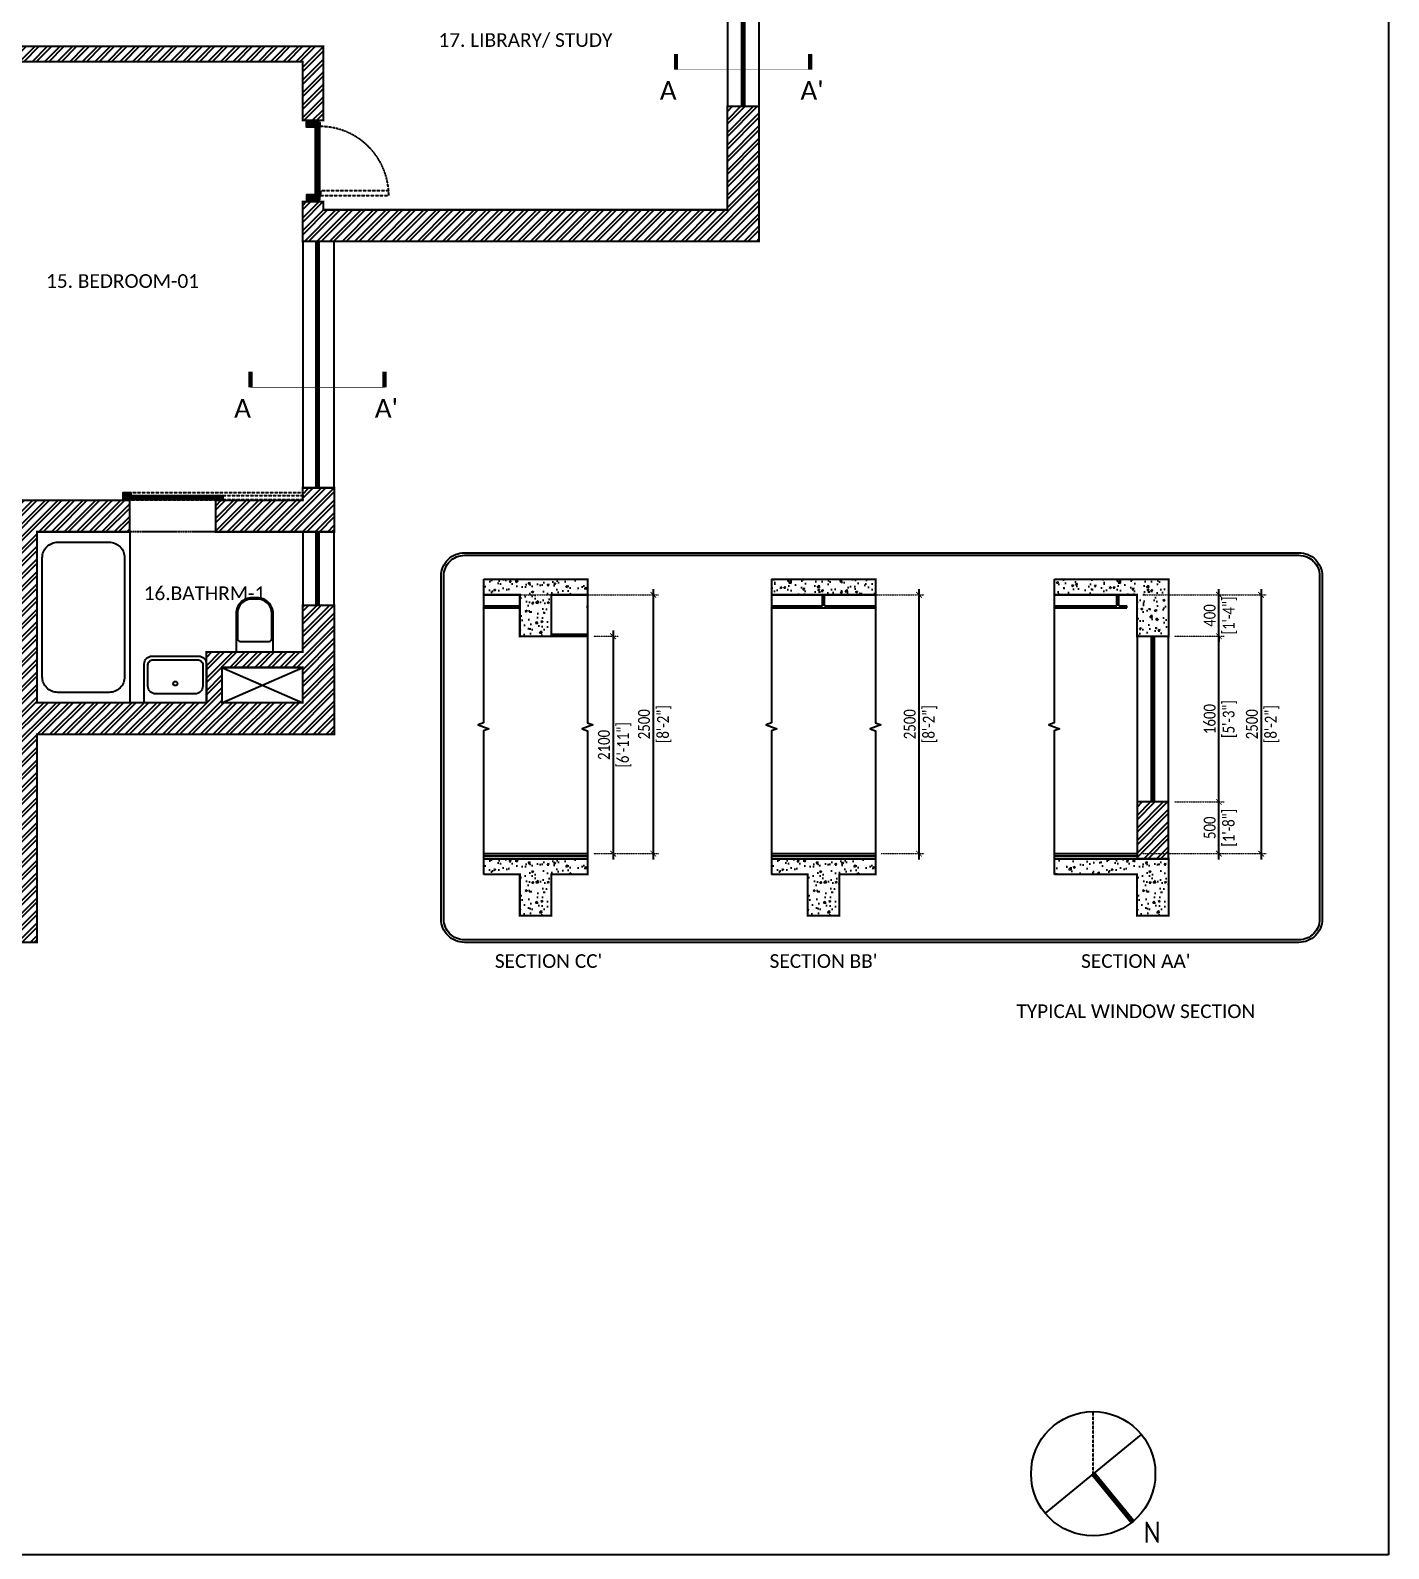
# Model space of a CAD drawing. Header units: millimetres. Extents: x -178592 to 87348, y -1412 to 59448.
# Drawn here: x 16000 to 29116, y 29783 to 44446 of the extents above; entities that cross this region are included whole.
import ezdxf
from ezdxf.enums import TextEntityAlignment as Align

# ---------------------------------------------------------------- set-up
doc = ezdxf.new("R2010")
doc.units = ezdxf.units.MM
for name, pattern in [('CENTER2', [28.575, 19.05, -3.175, 3.175, -3.175]), ('DASHED2', [0.375, 0.25, -0.125]), ('DASHEDX2', [1.5, 1, -0.5])]:
    doc.linetypes.add(name, pattern=pattern)
doc.layers.get('Defpoints').update_dxf_attribs({"color": 211})
doc.layers.add('A- PLUMB FIXTURES', color=7, linetype='Continuous', true_color=0x789ea5)
for name, color, linetype in [('A- SLAB CUTOUT', 251, 'Continuous'), ('A-GLASS', 160, 'Continuous'), ('A-SECT-OTLN', 6, 'Continuous'), ('A-WALL', 7, 'Continuous'), ('A_SECTION WALLS', 7, 'Continuous'), ('A_TEXT', 1, 'Continuous'), ('A_WINDOWS+DOORS', 46, 'Continuous'), ('SECTION_4', 9, 'Continuous'), ('SR- DIME', 7, 'Continuous')]:
    doc.layers.add(name, color=color, linetype=linetype)
doc.layers.add('A_HATCH TEXTURES', color=251, linetype='Continuous', transparency=0.5)
doc.styles.add('starc 50', font='calibri.ttf', dxfattribs={"width": 0.8, "height": 2.3})
doc.dimstyles.new('starc 50', dxfattribs={"dimtxt": 2.3, "dimasz": 1.1, "dimexe": 1, "dimexo": 1.1, "dimgap": 0.6, "dimtad": 1, "dimdec": 0, "dimdsep": 46, "dimtxsty": 'starc 50', "dimblk": 'ARCHTICK', "dimcen": 2.5, "dimdle": 1.1, "dimclrd": 252, "dimclre": 252, "dimclrt": 3, "dimadec": 0, "dimazin": 2, "dimtfac": 1, "dimtdec": 0, "dimtix": 1, "dimtmove": 1, "dimatfit": 3, "dimlwd": -1, "dimlwe": 13, "dimarcsym": 0})
pattern_1 = [(50, (1463.57, -4241.1), (182.18467, -15.9391), [19.05, -209.55]), (355, (1463.57, -4241.1), (-35.2434, 191.05685), [15.24, -167.6406]), (100.45144, (1478.75, -4242.43), (146.94125, 175.11775), [16.19, -178.09024]), (46.1842, (1463.57, -4190.3), (271.079, -42.0423), [28.575, -314.325]), (96.63556, (1486.16, -4193.8), (237.4041, 247.4261), [24.285, -267.1356]), (351.18415, (1463.57, -4190.3), (237.4041, 247.4261), [22.86, -251.4597]), (21, (1488.97, -4203), (151.6144, -102.2652), [19.05, -209.55]), (326, (1488.97, -4203), (61.802, 184.188), [15.24, -167.64]), (71.45144, (1501.6, -4211.53), (213.4164, 81.92277), [16.19, -178.08994]), (37.5, (1463.566, -4241.104), (3.0886, 84.55504), [0, -165.608, 0, -170.18, 0, -168.275]), (7.5, (1463.57, -4241.1), (66.81966, 100.18057), [0, -97.028, 0, -161.798, 0, -64.135]), (327.5, (1406.924, -4241.104), (135.590595, -5.72874), [0, -63.5, 0, -198.12, 0, -262.89]), (317.5, (1381.52, -4241.1), (148.12918, 25.4265), [0, -82.55, 0, -131.572, 0, -186.69])]
pattern_2 = [(50, (-1716.41, -4241.1), (182.18467, -15.9391), [19.05, -209.55]), (355, (-1716.41, -4241.1), (-35.2434, 191.05685), [15.24, -167.6406]), (100.45144, (-1701.23, -4242.43), (146.94125, 175.11775), [16.19, -178.09024]), (46.1842, (-1716.41, -4190.3), (271.079, -42.0423), [28.575, -314.325]), (96.63556, (-1693.82, -4193.8), (237.4041, 247.4261), [24.285, -267.1356]), (351.18415, (-1716.4, -4190.3), (237.4041, 247.4261), [22.86, -251.4597]), (21, (-1691.01, -4203), (151.6144, -102.2652), [19.05, -209.55]), (326, (-1691.01, -4203), (61.802, 184.188), [15.24, -167.64]), (71.45144, (-1678.38, -4211.53), (213.4164, 81.92277), [16.19, -178.08994]), (37.5, (-1716.414, -4241.104), (3.0886, 84.55504), [0, -165.608, 0, -170.18, 0, -168.275]), (7.5, (-1716.41, -4241.1), (66.81966, 100.18057), [0, -97.028, 0, -161.798, 0, -64.135]), (327.5, (-1773.056, -4241.104), (135.590595, -5.72874), [0, -63.5, 0, -198.12, 0, -262.89]), (317.5, (-1798.46, -4241.1), (148.12918, 25.4265), [0, -82.55, 0, -131.572, 0, -186.69])]

# ---------------------------------------------------------------- blocks, each defined once
blk = doc.blocks.new('A$C1A8F0556')
at = {"ltscale": 150}
for points in [[(-525, 450), (-75, 450, -0.414214), (0, 375), (0, 0), (-600, 0), (-600, 375, -0.414214)], [(-515, 415), (-85, 415, -0.414214), (-35, 365), (-35, 160, -0.414214), (-110, 85), (-490, 85, -0.414214), (-565, 160), (-565, 365, -0.414214)]]:
    blk.add_lwpolyline(points, format="xyb", close=True, dxfattribs=at)
blk.add_circle((-300, 185), 20, dxfattribs=at)
blk = doc.blocks.new('A$Cf3db685d')
at = {"layer": 'A_WINDOWS+DOORS', "true_color": 0x636466, "transparency": 33554559}
h = blk.add_hatch(dxfattribs=at)
h.set_pattern_fill('ANSI31', color=251, scale=4)
h.set_pattern_definition([(45, (-15859.446, -15874.418), (-8.980256, 8.980256), [])])
h.paths.add_polyline_path([(0, -50), (0, 50), (-20, 50), (-20, 65), (-55, 65), (-55, 15), (-65, 15), (-65, -65), (-15, -65), (-15, -50)])
blk.add_lwpolyline([(0, -50), (0, 50), (-20, 50), (-20, 65), (-55, 65), (-55, 15), (-65, 15), (-65, -65), (-15, -65), (-15, -50)], close=True)
blk = doc.blocks.new('A$C3015301B')
blk.add_lwpolyline([(-7, 0), (-7, 14.5, -0.414214), (-1, 20.5), (1, 20.5, -0.414214), (7, 14.5), (7, 0)], format="xyb")
blk.add_lwpolyline([(-1, 20), (1, 20, -0.414214), (6.5, 14.5), (6.5, 5, -0.414214), (5.5, 4), (-5.5, 4, -0.414214), (-6.5, 5), (-6.5, 14.5, -0.414214)], format="xyb", close=True)
blk.add_lwpolyline([(7, 0), (-7, 0)])
blk = doc.blocks.new('_ArchTick')
at = {"color": 0, "linetype": 'ByBlock', "const_width": 0.15}
blk.add_lwpolyline([(-0.5, -0.5), (0.5, 0.5)], dxfattribs=at)
blk = doc.blocks.new('*D2689')
at = {"layer": 'Defpoints', "color": 0, "ltscale": 4, "transparency": 16777216}
for p in [(26687, 38995), (26687, 36495), (27884, 36495)]:
    blk.add_point(p, dxfattribs=at)
at = {"layer": 'SR- DIME', "color": 252, "ltscale": 4, "transparency": 16777216}
blk.add_line((27884, 39050), (27884, 36440), dxfattribs=at)
at = {"layer": 'SR- DIME', "color": 252, "linetype": 'DASHED2', "lineweight": 13, "ltscale": 4, "transparency": 16777216}
for p, q in [((26742, 38995), (27934, 38995)), ((26742, 36495), (27934, 36495))]:
    blk.add_line(p, q, dxfattribs=at)
at = {"layer": 'SR- DIME', "color": 252, "ltscale": 4, "transparency": 16777216, "xscale": 55.00000000000001, "yscale": 55.00000000000001, "zscale": 55.00000000000001}
for p, rotation in [((27884, 38995), 90), ((27884, 36495), 270)]:
    blk.add_blockref('_ArchTick', p, dxfattribs=dict(at, rotation=rotation))
at = {"layer": 'SR- DIME', "color": 3, "ltscale": 4, "transparency": 16777216, "char_height": 115, "attachment_point": 5, "rotation": 90, "style": 'starc 50'}
for s, insert in [('2500', (27796, 37745)), ('[8\'-2"]', (27990, 37745))]:
    blk.add_mtext(s, dxfattribs=dict(at, insert=insert))
blk = doc.blocks.new('*D2690')
at = {"layer": 'Defpoints', "color": 0, "ltscale": 4, "transparency": 16777216}
for p in [(26992, 36995), (27477, 36995), (27477, 36495)]:
    blk.add_point(p, dxfattribs=at)
at = {"layer": 'SR- DIME', "color": 252, "linetype": 'DASHED2', "lineweight": 13, "ltscale": 4, "transparency": 16777216}
for p, q in [((27047, 36995), (27527, 36995)), ((27532, 36495), (27527, 36495))]:
    blk.add_line(p, q, dxfattribs=at)
at = {"layer": 'SR- DIME', "color": 252, "ltscale": 4, "transparency": 16777216}
blk.add_line((27477, 36440), (27477, 37050), dxfattribs=at)
at = {"layer": 'SR- DIME', "color": 252, "ltscale": 4, "transparency": 16777216, "xscale": 55.00000000000001, "yscale": 55.00000000000001, "zscale": 55.00000000000001}
for p, rotation in [((27477, 36995), 90), ((27477, 36495), 270)]:
    blk.add_blockref('_ArchTick', p, dxfattribs=dict(at, rotation=rotation))
at = {"layer": 'SR- DIME', "color": 3, "ltscale": 4, "transparency": 16777216, "char_height": 115, "attachment_point": 5, "rotation": 90, "style": 'starc 50'}
for s, insert in [('500', (27388, 36745)), ('[1\'-8"]', (27583, 36745))]:
    blk.add_mtext(s, dxfattribs=dict(at, insert=insert))
blk = doc.blocks.new('*D2691')
at = {"layer": 'Defpoints', "color": 0, "ltscale": 4, "transparency": 16777216}
for p in [(26992, 38595), (27477, 38595), (26992, 36995)]:
    blk.add_point(p, dxfattribs=at)
at = {"layer": 'SR- DIME', "color": 252, "linetype": 'DASHED2', "lineweight": 13, "ltscale": 4, "transparency": 16777216}
for p, q in [((27047, 38595), (27527, 38595)), ((27047, 36995), (27527, 36995))]:
    blk.add_line(p, q, dxfattribs=at)
at = {"layer": 'SR- DIME', "color": 252, "ltscale": 4, "transparency": 16777216}
blk.add_line((27477, 36940), (27477, 38650), dxfattribs=at)
at = {"layer": 'SR- DIME', "color": 252, "ltscale": 4, "transparency": 16777216, "xscale": 55.00000000000001, "yscale": 55.00000000000001, "zscale": 55.00000000000001}
for p, rotation in [((27477, 38595), 90), ((27477, 36995), 270)]:
    blk.add_blockref('_ArchTick', p, dxfattribs=dict(at, rotation=rotation))
at = {"layer": 'SR- DIME', "color": 3, "ltscale": 4, "transparency": 16777216, "char_height": 115, "attachment_point": 5, "rotation": 90, "style": 'starc 50'}
for s, insert in [('1600', (27388, 37795)), ('[5\'-3"]', (27583, 37795))]:
    blk.add_mtext(s, dxfattribs=dict(at, insert=insert))
blk = doc.blocks.new('*D2692')
at = {"layer": 'Defpoints', "color": 0, "ltscale": 4, "transparency": 16777216}
for p in [(27477, 38995), (27477, 38995), (26992, 38595)]:
    blk.add_point(p, dxfattribs=at)
at = {"layer": 'SR- DIME', "color": 252, "ltscale": 4, "transparency": 16777216}
for p, q in [((27477, 38995), (27477, 39050)), ((27477, 38595), (27477, 38995)), ((27477, 38595), (27477, 38540))]:
    blk.add_line(p, q, dxfattribs=at)
at = {"layer": 'SR- DIME', "color": 252, "linetype": 'DASHED2', "lineweight": 13, "ltscale": 4, "transparency": 16777216}
for p, q in [((27532, 38995), (27527, 38995)), ((27047, 38595), (27527, 38595))]:
    blk.add_line(p, q, dxfattribs=at)
at = {"layer": 'SR- DIME', "color": 252, "ltscale": 4, "transparency": 16777216, "xscale": 55.00000000000001, "yscale": 55.00000000000001, "zscale": 55.00000000000001}
for p, rotation in [((27477, 38995), 270), ((27477, 38595), 90)]:
    blk.add_blockref('_ArchTick', p, dxfattribs=dict(at, rotation=rotation))
at = {"layer": 'SR- DIME', "color": 3, "ltscale": 4, "transparency": 16777216, "char_height": 115, "attachment_point": 5, "rotation": 90, "style": 'starc 50'}
for s, insert in [('400', (27388, 38795)), ('[1\'-4"]', (27583, 38795))]:
    blk.add_mtext(s, dxfattribs=dict(at, insert=insert))
blk = doc.blocks.new('*D2694')
at = {"layer": 'Defpoints', "color": 0, "ltscale": 4, "transparency": 16777216}
for p in [(23157, 38995), (24162, 36495), (24581, 36495)]:
    blk.add_point(p, dxfattribs=at)
at = {"layer": 'SR- DIME', "color": 252, "ltscale": 4, "transparency": 16777216}
blk.add_line((24581, 39050), (24581, 36440), dxfattribs=at)
at = {"layer": 'SR- DIME', "color": 252, "linetype": 'DASHED2', "lineweight": 13, "ltscale": 4, "transparency": 16777216}
for p, q in [((23212, 38995), (24631, 38995)), ((24217, 36495), (24631, 36495))]:
    blk.add_line(p, q, dxfattribs=at)
at = {"layer": 'SR- DIME', "color": 252, "ltscale": 4, "transparency": 16777216, "xscale": 55.00000000000001, "yscale": 55.00000000000001, "zscale": 55.00000000000001}
for p, rotation in [((24581, 38995), 90), ((24581, 36495), 270)]:
    blk.add_blockref('_ArchTick', p, dxfattribs=dict(at, rotation=rotation))
at = {"layer": 'SR- DIME', "color": 3, "ltscale": 4, "transparency": 16777216, "char_height": 115, "attachment_point": 5, "rotation": 90, "style": 'starc 50'}
for s, insert in [('2500', (24492, 37745)), ('[8\'-2"]', (24687, 37745))]:
    blk.add_mtext(s, dxfattribs=dict(at, insert=insert))
blk = doc.blocks.new('*D3358')
at = {"layer": 'Defpoints', "color": 0, "ltscale": 4, "transparency": 16777216}
for p in [(20377, 38995), (21382, 36495), (22015, 36495)]:
    blk.add_point(p, dxfattribs=at)
at = {"layer": 'SR- DIME', "color": 252, "ltscale": 4, "transparency": 16777216}
blk.add_line((22015, 39050), (22015, 36440), dxfattribs=at)
at = {"layer": 'SR- DIME', "color": 252, "linetype": 'DASHED2', "lineweight": 13, "ltscale": 4, "transparency": 16777216}
for p, q in [((20432, 38995), (22065, 38995)), ((21437, 36495), (22065, 36495))]:
    blk.add_line(p, q, dxfattribs=at)
at = {"layer": 'SR- DIME', "color": 252, "ltscale": 4, "transparency": 16777216, "xscale": 55.00000000000001, "yscale": 55.00000000000001, "zscale": 55.00000000000001}
for p, rotation in [((22015, 38995), 90), ((22015, 36495), 270)]:
    blk.add_blockref('_ArchTick', p, dxfattribs=dict(at, rotation=rotation))
at = {"layer": 'SR- DIME', "color": 3, "ltscale": 4, "transparency": 16777216, "char_height": 115, "attachment_point": 5, "rotation": 90, "style": 'starc 50'}
for s, insert in [('2500', (21926, 37745)), ('[8\'-2"]', (22121, 37745))]:
    blk.add_mtext(s, dxfattribs=dict(at, insert=insert))
blk = doc.blocks.new('*D3359')
at = {"layer": 'Defpoints', "color": 0, "ltscale": 4, "transparency": 16777216}
for p in [(21382, 38595), (21382, 36495), (21627, 36495)]:
    blk.add_point(p, dxfattribs=at)
at = {"layer": 'SR- DIME', "color": 252, "linetype": 'DASHED2', "lineweight": 13, "ltscale": 4, "transparency": 16777216}
for p, q in [((21437, 38595), (21677, 38595)), ((21437, 36495), (21677, 36495))]:
    blk.add_line(p, q, dxfattribs=at)
at = {"layer": 'SR- DIME', "color": 252, "ltscale": 4, "transparency": 16777216}
blk.add_line((21627, 38650), (21627, 36440), dxfattribs=at)
at = {"layer": 'SR- DIME', "color": 252, "ltscale": 4, "transparency": 16777216, "xscale": 55.00000000000001, "yscale": 55.00000000000001, "zscale": 55.00000000000001}
for p, rotation in [((21627, 38595), 90), ((21627, 36495), 270)]:
    blk.add_blockref('_ArchTick', p, dxfattribs=dict(at, rotation=rotation))
at = {"layer": 'SR- DIME', "color": 3, "ltscale": 4, "transparency": 16777216, "char_height": 115, "attachment_point": 5, "rotation": 90, "style": 'starc 50'}
for s, insert in [('2100', (21539, 37545)), ('[6\'-11"]', (21734, 37545))]:
    blk.add_mtext(s, dxfattribs=dict(at, insert=insert))
blk = doc.blocks.new('A$C47aa68f5')
at = {"layer": 'A-WALL', "color": 217, "ltscale": 4, "true_color": 0x93278f, "const_width": 40}
for points in [[(15438, 1670), (15288, 1670)], [(20170, 742), (20020, 742)], [(24855, 742), (24705, 742)], [(2732, 512), (2582, 512)], [(8607, 512), (8457, 512)], [(15438, 375), (15288, 375)], [(16188, -553), (16038, -553)], [(2732, -782), (2582, -782)], [(8607, -782), (8457, -782)], [(20170, -865), (20020, -865)], [(24855, -865), (24705, -865)], [(16188, -1847), (16038, -1847)], [(-495, -3204), (-495, -3054)], [(800, -3204), (800, -3054)], [(26620, -3253), (26620, -3103)], [(27915, -3253), (27915, -3103)], [(8952, -5610), (8952, -5460)], [(10059, -5610), (10059, -5460)], [(17402, -5684), (17402, -5534)], [(18509, -5684), (18509, -5534)], [(21440, -7025), (21440, -6875)], [(22735, -7025), (22735, -6875)], [(3315, -8022), (3315, -7872)], [(4610, -8022), (4610, -7872)], [(17330, -10094), (17330, -9944)], [(18625, -10094), (18625, -9944)]]:
    blk.add_lwpolyline(points, dxfattribs=at)
at = {"layer": 'A-WALL', "color": 217, "linetype": 'CENTER2', "ltscale": 0.1, "true_color": 0x93278f, "const_width": 5}
for points in [[(15438, 1670), (15438, 375)], [(20170, 742), (20170, -865)], [(24855, 742), (24855, -865)], [(2732, 512), (2732, -782)], [(8607, 512), (8607, -782)], [(16188, -553), (16188, -1847)], [(800, -3204), (-495, -3204)], [(27915, -3253), (26620, -3253)], [(10059, -5610), (8952, -5610)], [(18509, -5684), (17402, -5684)], [(22735, -7025), (21440, -7025)], [(4610, -8022), (3315, -8022)], [(18625, -10094), (17330, -10094)]]:
    blk.add_lwpolyline(points, dxfattribs=at)
at = {"layer": 'A_TEXT', "style": 'starc 50'}
for s, p in [("A'", (15640, 1688)), ("A'", (20372, 760)), ("A'", (25057, 760)), ("A'", (2934, 531)), ("A'", (8809, 531)), ('A', (15640, 299)), ("C'", (16390, -534)), ('A', (2934, -858)), ('A', (8809, -858)), ('A', (20372, -941)), ('A', (25057, -941)), ('C', (16390, -1923))]:
    blk.add_text(s, height=180, dxfattribs=at).set_placement(p, align=Align.MIDDLE_CENTER)
for s, p in [('A', (-571, -3406)), ("A'", (818, -3406)), ('A', (26544, -3455)), ("A'", (27933, -3455)), ('B', (8876, -5777)), ("B'", (10077, -5777)), ('B', (17326, -5851)), ("B'", (18527, -5851)), ('A', (21364, -7227)), ("A'", (22753, -7227)), ('A', (3239, -8224)), ("A'", (4628, -8224)), ('A', (17254, -10296)), ("A'", (18643, -10296))]:
    blk.add_text(s, height=180, rotation=360, dxfattribs=at).set_placement(p, align=Align.MIDDLE_CENTER)

msp = doc.modelspace()

# ---------------------------------------------------------------- hatches: boundary and pattern name
at = {"layer": 'A-WALL', "ltscale": 4, "true_color": 0x939598}
h = msp.add_hatch(dxfattribs=at)
h.set_pattern_fill('AR-CONC', color=252)
h.set_pattern_definition([(50, (-4496.4, -1541.1), (182.18467, -15.9391), [19.05, -209.55]), (355, (-4496.4, -1541.1), (-35.2434, 191.05685), [15.24, -167.6406]), (100.45144, (-4481.21, -1542.43), (146.94125, 175.11775), [16.19, -178.09024]), (46.1842, (-4496.4, -1490.3), (271.079, -42.0423), [28.575, -314.325]), (96.63556, (-4473.8, -1493.8), (237.4041, 247.4261), [24.285, -267.1356]), (351.18415, (-4496.4, -1490.3), (237.4041, 247.4261), [22.86, -251.4597]), (21, (-4471, -1503), (151.6144, -102.2652), [19.05, -209.55]), (326, (-4471, -1503), (61.802, 184.188), [15.24, -167.64]), (71.45144, (-4458.36, -1511.53), (213.4164, 81.9228), [16.19, -178.08994]), (37.5, (-4496.394, -1541.104), (3.0886, 84.55504), [0, -165.608, 0, -170.18, 0, -168.275]), (7.5, (-4496.39, -1541.1), (66.81966, 100.18057), [0, -97.028, 0, -161.798, 0, -64.135]), (327.5, (-4553.036, -1541.104), (135.590595, -5.72874), [0, -63.5, 0, -198.12, 0, -262.89]), (317.5, (-4578.44, -1541.1), (148.12918, 25.4265), [0, -82.55, 0, -131.572, 0, -186.69])])
h.paths.add_polyline_path([(21381.6, 38994.9), (21381.6, 39144.9), (20376.6, 39144.9), (20376.6, 38994.9), (20726.6, 38994.9), (20726.6, 38594.9), (21031.6, 38594.9), (21031.6, 38994.9)])
h = msp.add_hatch(dxfattribs=at)
h.set_pattern_fill('AR-CONC', color=252)
h.set_pattern_definition(pattern_2)
h.paths.add_polyline_path([(23156.5, 38994.9), (24161.5, 38994.9), (24161.5, 39144.9), (23156.5, 39144.9)])
h = msp.add_hatch(dxfattribs=at)
h.set_pattern_fill('AR-CONC', color=252)
h.set_pattern_definition(pattern_1)
h.paths.add_polyline_path([(26686.5, 38594.9), (26991.5, 38594.9), (26991.5, 39144.9), (25886.5, 39144.9), (25886.5, 38994.9), (26686.5, 38994.9)])
h = msp.add_hatch(dxfattribs=at)
h.set_pattern_fill('AR-CONC', color=252)
h.set_pattern_definition([(50, (-4496.4, -4241.1), (182.18467, -15.9391), [19.05, -209.55]), (355, (-4496.4, -4241.1), (-35.2434, 191.05685), [15.24, -167.6406]), (100.45144, (-4481.21, -4242.43), (146.94125, 175.11775), [16.19, -178.09024]), (46.1842, (-4496.4, -4190.3), (271.079, -42.0423), [28.575, -314.325]), (96.63556, (-4473.8, -4193.8), (237.4041, 247.4261), [24.285, -267.1356]), (351.18415, (-4496.4, -4190.3), (237.4041, 247.4261), [22.86, -251.4597]), (21, (-4471, -4203), (151.6144, -102.2652), [19.05, -209.55]), (326, (-4471, -4203), (61.802, 184.188), [15.24, -167.64]), (71.45144, (-4458.36, -4211.53), (213.4164, 81.9228), [16.19, -178.08994]), (37.5, (-4496.394, -4241.104), (3.0886, 84.55504), [0, -165.608, 0, -170.18, 0, -168.275]), (7.5, (-4496.39, -4241.1), (66.81966, 100.18057), [0, -97.028, 0, -161.798, 0, -64.135]), (327.5, (-4553.036, -4241.104), (135.590595, -5.72874), [0, -63.5, 0, -198.12, 0, -262.89]), (317.5, (-4578.44, -4241.1), (148.12918, 25.4265), [0, -82.55, 0, -131.572, 0, -186.69])])
h.paths.add_polyline_path([(21381.6, 36294.9), (21381.6, 36444.9), (20376.6, 36444.9), (20376.6, 36294.9), (20726.6, 36294.9), (20726.6, 35894.9), (21031.6, 35894.9), (21031.6, 36294.9)])
h = msp.add_hatch(dxfattribs=at)
h.set_pattern_fill('AR-CONC', color=252)
h.set_pattern_definition(pattern_2)
h.paths.add_polyline_path([(24161.5, 36294.9), (24161.5, 36444.9), (23156.5, 36444.9), (23156.5, 36294.9), (23506.5, 36294.9), (23506.5, 35894.9), (23811.5, 35894.9), (23811.5, 36294.9)])
h = msp.add_hatch(dxfattribs=at)
h.set_pattern_fill('AR-CONC', color=252)
h.set_pattern_definition(pattern_1)
h.paths.add_polyline_path([(26991.5, 36444.9), (26686.5, 36444.9), (25886.5, 36444.9), (25886.5, 36294.9), (26686.5, 36294.9), (26686.5, 35894.9), (26991.5, 35894.9)])
at = {"layer": 'A_HATCH TEXTURES', "transparency": 33554687}
h = msp.add_hatch(dxfattribs=at)
h.set_pattern_fill('ANSI32', color=256, scale=9)
h.paths.add_polyline_path([(6630.4, 50822.8), (7570.4, 50822.8), (7570.4, 51092.8), (6325.4, 51092.8), (6325.4, 49662.8), (6630.4, 49662.8)])
h.paths.add_polyline_path([(8765.4, 39212.8), (8765.4, 38942.8), (10180.4, 38942.8), (10180.4, 38172.8), (10505.4, 38172.8), (10505.4, 38942.8), (13400.4, 38942.8), (13400.4, 38105.3), (13700.4, 38105.3), (13700.4, 39960.3), (13400.4, 39960.3), (13400.4, 39212.8), (10400.4, 39212.8), (10400.4, 39802.8), (10630.4, 39802.8), (10630.4, 40107.8), (9990.4, 40107.8), (9990.4, 39212.8)])
h.paths.add_polyline_path([(13700.4, 40875.3), (13400.4, 40875.3), (13400.4, 41542.8), (13700.4, 41542.8)])
h.paths.add_polyline_path([(10180.4, 44292.8), (10180.4, 43365.3), (10400.4, 43365.3), (10400.4, 44092.8), (13400.4, 44092.8), (13400.4, 42452.8), (13700.4, 42452.8), (13700.4, 44292.8)])
h.paths.add_polyline_path([(12700.4, 36972.8), (12700.4, 36822.8), (11845.4, 36822.8), (11845.4, 35962.8), (12485.4, 35962.8), (12485.4, 35882.8), (13400.4, 35882.8), (13400.4, 37190.3), (13700.4, 37190.3), (13700.4, 35637.8), (10180.4, 35637.8), (10180.4, 36282.8), (10505.4, 36282.8), (10505.4, 35902.8), (11645.4, 35902.8), (11645.4, 36972.8)])
h.paths.add_polyline_path([(10180.4, 36822.8), (10180.4, 37312.8), (10505.4, 37312.8), (10505.4, 36972.8), (10945.4, 36972.8), (10945.4, 36822.8)])
h.paths.add_polyline_path([(10485.4, 41562.8), (10485.4, 42450.3), (10180.4, 42450.3), (10180.4, 42142.8), (4910.4, 42142.8), (4910.4, 42562.8), (4605.4, 42562.8), (4605.4, 41792.8), (10180.4, 41792.8), (10180.4, 41562.8)])
h.paths.add_polyline_path([(18630.4, 42407.8), (23035.4, 42407.8), (23035.4, 43712.8), (22730.4, 43712.8), (22730.4, 42712.8), (18830.4, 42712.8), (18830.4, 42792.8), (18630.4, 42792.8)])
h.paths.add_polyline_path([(18630.4, 39907.8), (17790.4, 39907.8), (17790.4, 39602.8), (18935.4, 39602.8), (18935.4, 40027.8), (18630.4, 40027.8)])
h.paths.add_polyline_path([(18630.4, 37952.8), (18630.4, 38292.8), (17850.4, 38292.8), (17850.4, 37952.8)], flags=16)
h.paths.add_polyline_path([(15000.4, 39192.8), (15150.4, 39192.8), (15150.4, 39602.8), (15760.4, 39602.8), (15760.4, 35637.8), (16065.4, 35637.8), (16065.4, 37647.8), (18935.4, 37647.8), (18935.4, 38892.8), (18630.4, 38892.8), (18630.4, 38442.8), (17700.4, 38442.8), (17700.4, 37952.8), (16065.4, 37952.8), (16065.4, 39602.8), (16960.4, 39602.8), (16960.4, 39907.8), (15150.4, 39907.8), (15150.4, 40020.3), (15000.4, 40020.3)])
h.paths.add_polyline_path([(20632.9, 48152.8), (20632.9, 48352.8), (21590.4, 48352.8), (21590.4, 50722.8), (21310.4, 50722.8), (21310.4, 51027.8), (22810.4, 51027.8), (22810.4, 50722.8), (21740.4, 50722.8), (21740.4, 48152.8)])
h.paths.add_polyline_path([(19717.9, 48352.8), (19717.9, 48152.8), (18830.4, 48152.8), (18830.4, 46192.8), (21590.4, 46192.8), (21590.4, 47237.8), (21740.4, 47237.8), (21740.4, 45992.8), (18630.4, 45992.8), (18630.4, 51092.8), (18935.4, 51092.8), (18935.4, 51027.8), (19890.4, 51027.8), (19890.4, 50722.8), (19380.4, 50722.8), (19380.4, 49752.8), (19590.4, 49752.8), (19590.4, 49552.8), (18980.4, 49552.8), (18980.4, 48352.8)])
h.paths.add_polyline_path([(23035.4, 45452.8), (22730.4, 45452.8), (22730.4, 46142.8), (27910.4, 46142.8), (27910.4, 47272.8), (28215.4, 47272.8), (28215.4, 45837.8), (23035.4, 45837.8)])
h.paths.add_polyline_path([(26410.4, 50722.8), (27910.4, 50722.8), (27910.4, 49652.8), (28215.4, 49652.8), (28215.4, 51027.8), (26410.4, 51027.8)])
h.paths.add_polyline_path([(4020.4, 46272.8), (1100.4, 46272.8), (1100.4, 47382.8), (795.4, 47382.8), (795.4, 46122.8), (4020.4, 46122.8)])
h.paths.add_polyline_path([(5175.4, 49962.8), (5175.4, 50822.8), (4945.4, 50822.8), (4945.4, 49962.8)], flags=16)
h.paths.add_polyline_path([(5695.4, 51092.8), (5695.4, 50822.8), (5325.4, 50822.8), (5325.4, 49812.8), (4945.4, 49812.8), (4945.4, 48082.8), (6325.4, 48082.8), (6325.4, 48982.8), (6630.4, 48982.8), (6630.4, 47932.8), (4760.4, 47932.8), (4760.4, 50822.8), (4090.4, 50822.8), (4090.4, 51092.8)])
h.paths.add_polyline_path([(4760.4, 47122.8), (4910.4, 47122.8), (4910.4, 46272.8), (5172.9, 46272.8), (5172.9, 46122.8), (4910.4, 46122.8), (4910.4, 45907.8), (4760.4, 45907.8)])
h.paths.add_polyline_path([(15150.4, 44142.8), (18630.4, 44142.8), (18630.4, 43577.8), (18830.4, 43577.8), (18830.4, 44292.8), (15000.4, 44292.8), (15000.4, 40935.3), (15150.4, 40935.3)])
h.paths.add_polyline_path([(4910.4, 45047.8), (4760.4, 45047.8), (4760.4, 44472.8), (3280.4, 44472.8), (3280.4, 45052.8), (3080.4, 45052.8), (3080.4, 44932.8), (2020.4, 44932.8), (2020.4, 45452.8), (1715.4, 45452.8), (1715.4, 44167.8), (4605.4, 44167.8), (4605.4, 44022.8), (4910.4, 44022.8)])
h.paths.add_polyline_path([(2020.4, 44782.8), (3100.4, 44782.8), (3100.4, 44472.8), (2020.4, 44472.8)], flags=16)
h.paths.add_polyline_path([(6630.4, 47122.8), (6480.4, 47122.8), (6480.4, 46272.8), (6087.9, 46272.8), (6087.9, 46122.8), (10485.4, 46122.8), (10485.4, 51092.8), (9980.4, 51092.8), (9980.4, 50822.8), (10180.4, 50822.8), (10180.4, 46272.8), (6630.4, 46272.8)])
h.paths.add_polyline_path([(19230.4, 49752.8), (18935.4, 49752.8), (18935.4, 50722.8), (19230.4, 50722.8)], flags=16)
h.paths.add_polyline_path([(795.4, 49752.8), (1100.4, 49752.8), (1100.4, 50037.8), (795.4, 50037.8)])
h.paths.add_polyline_path([(795.4, 50672.8), (1100.4, 50672.8), (1100.4, 50822.8), (1710.4, 50822.8), (1710.4, 51092.8), (795.4, 51092.8)])
h = msp.add_hatch(dxfattribs=at)
h.set_pattern_fill('ANSI32', color=256, scale=9)
h.set_pattern_definition([(45, (1463.57, -4241.1), (-60.61673, 60.61673), []), (45, (1503.98, -4241.1), (-60.61673, 60.61673), [])])
h.paths.add_polyline_path([(26991.5, 36444.9), (26991.5, 36994.9), (26686.5, 36994.9), (26686.5, 36444.9)])
at = {"layer": 'A_WINDOWS+DOORS', "true_color": 0x636466, "transparency": 33554559}
h = msp.add_hatch(dxfattribs=at)
h.set_pattern_fill('ANSI31', color=251, scale=4, angle=90)
h.set_pattern_definition([(135, (5190.288, 35380.494), (-8.980256, -8.980256), [])])
h.paths.add_polyline_path([(18750.4, 42857.8), (18795.4, 42857.8), (18795.4, 43517.8), (18750.4, 43517.8)])
h = msp.add_hatch(dxfattribs=at)
h.set_pattern_fill('ANSI31', color=251, scale=4)
h.set_pattern_definition([(45, (-2e-11, 29723.875), (-8.980256, 8.980256), [])])
h.paths.add_polyline_path([(16955.4, 39952.8), (17860.4, 39952.8), (17860.4, 39912.8), (16955.4, 39912.8)])
h.paths.add_polyline_path([(16970.4, 39982.8), (16970.4, 39957.8), (16950.4, 39957.8), (16950.4, 39907.8), (16895.4, 39907.8), (16895.4, 39982.8)])

# ---------------------------------------------------------------- linework, layer by layer
at = {"layer": 'A- PLUMB FIXTURES', "linetype": 'Continuous'}
msp.add_lwpolyline([(16960.4, 37952.8), (16065.4, 37952.8), (16065.4, 39602.8), (16960.4, 39602.8)], close=True, dxfattribs=at)
msp.add_lwpolyline([(16960.4, 39602.8), (16960.4, 37952.8)], dxfattribs=at)
msp.add_lwpolyline([(16760.4, 38052.8), (16265.4, 38052.8, -0.4142136), (16115.4, 38202.8), (16115.4, 39352.8, -0.4142136), (16265.4, 39502.8), (16760.4, 39502.8, -0.4142136), (16910.4, 39352.8), (16910.4, 38202.8, -0.4142136)], format="xyb", close=True, dxfattribs=at)
at = {"layer": 'A- SLAB CUTOUT'}
for points in [[(17850.4, 37952.8), (18630.4, 38292.8)], [(17850.4, 38292.8), (18630.4, 37952.8)]]:
    msp.add_lwpolyline(points, dxfattribs=at)
at = {"layer": 'A-GLASS', "const_width": 50}
for points in [[(22882.9, 45452.8), (22882.9, 43712.8)], [(18772.9, 40027.8), (18772.9, 42407.8)], [(18772.9, 38892.8), (18772.9, 39602.8)], [(26839, 36994.9), (26839, 38594.9)]]:
    msp.add_lwpolyline(points, dxfattribs=at)
at = {"layer": 'A-GLASS'}
for points in [[(22730.4, 45452.8), (22730.4, 43712.8)], [(23035.4, 45452.8), (23035.4, 43712.8)], [(18630.4, 42407.8), (18630.4, 40027.8)], [(18935.4, 40027.8), (18935.4, 42407.8)], [(18630.4, 39602.8), (18630.4, 38892.8)], [(18935.4, 38892.8), (18935.4, 39602.8)], [(26686.5, 38594.9), (26686.5, 36994.9)], [(26991.5, 36994.9), (26991.5, 38594.9)]]:
    msp.add_lwpolyline(points, dxfattribs=at)
at = {"layer": 'A-SECT-OTLN', "ltscale": 4, "const_width": 20}
for points in [[(20376.6, 39144.9), (21381.6, 39144.9), (21381.6, 38994.9), (21031.6, 38994.9), (21031.6, 38594.9), (20726.6, 38594.9), (20726.6, 38994.9), (20376.6, 38994.9)], [(23156.5, 39144.9), (24161.5, 39144.9), (24161.5, 38994.9), (23156.5, 38994.9)], [(25886.5, 39144.9), (26991.5, 39144.9), (26991.5, 38594.9), (26686.5, 38594.9), (26686.5, 38994.9), (25886.5, 38994.9)], [(20376.6, 36444.9), (21381.6, 36444.9), (21381.6, 36294.9), (21031.6, 36294.9), (21031.6, 35894.9), (20726.6, 35894.9), (20726.6, 36294.9), (20376.6, 36294.9)], [(23156.5, 36444.9), (24161.5, 36444.9), (24161.5, 36294.9), (23811.5, 36294.9), (23811.5, 35894.9), (23506.5, 35894.9), (23506.5, 36294.9), (23156.5, 36294.9)], [(25886.5, 36444.9), (26991.5, 36444.9), (26991.5, 35894.9), (26686.5, 35894.9), (26686.5, 36294.9), (25886.5, 36294.9)]]:
    msp.add_lwpolyline(points, dxfattribs=at)
at = {"layer": 'A-WALL', "ltscale": 4}
for points in [[(28249.8, 35637.8), (20192.3, 35637.8, -0.4142136), (19967.3, 35862.8), (19967.3, 39176.4, -0.4142136), (20192.3, 39401.4), (28249.8, 39401.4, -0.4142136), (28474.8, 39176.4), (28474.8, 35862.8, -0.4142136)], [(28249.8, 35662.8), (20192.3, 35662.8, -0.4142136), (19992.3, 35862.8), (19992.3, 39176.4, -0.4142136), (20192.3, 39376.4), (28249.8, 39376.4, -0.4142136), (28449.8, 39176.4), (28449.8, 35862.8, -0.4142136)]]:
    msp.add_lwpolyline(points, format="xyb", close=True, dxfattribs=at)
msp.add_lwpolyline([(26991.5, 36444.9), (26991.5, 36994.9), (26686.5, 36994.9), (26686.5, 36444.9)], close=True, dxfattribs=at)
at = {"layer": 'A_SECTION WALLS', "const_width": 20}
for points in [[(15150.4, 44142.8), (18630.4, 44142.8), (18630.4, 43577.8), (18830.4, 43577.8), (18830.4, 44292.8), (15000.4, 44292.8), (15000.4, 40935.3), (15150.4, 40935.3)], [(18630.4, 42407.8), (23035.4, 42407.8), (23035.4, 43712.8), (22730.4, 43712.8), (22730.4, 42712.8), (18830.4, 42712.8), (18830.4, 42792.8), (18630.4, 42792.8)], [(18630.4, 39907.8), (17790.4, 39907.8), (17790.4, 39602.8), (18935.4, 39602.8), (18935.4, 40027.8), (18630.4, 40027.8)], [(15000.4, 39192.8), (15150.4, 39192.8), (15150.4, 39602.8), (15760.4, 39602.8), (15760.4, 35637.8), (16065.4, 35637.8), (16065.4, 37647.8), (18935.4, 37647.8), (18935.4, 38892.8), (18630.4, 38892.8), (18630.4, 38442.8), (17700.4, 38442.8), (17700.4, 37952.8), (16065.4, 37952.8), (16065.4, 39602.8), (16960.4, 39602.8), (16960.4, 39907.8), (15150.4, 39907.8), (15150.4, 40020.3), (15000.4, 40020.3)], [(18630.4, 37952.8), (18630.4, 38292.8), (17850.4, 38292.8), (17850.4, 37952.8)]]:
    msp.add_lwpolyline(points, close=True, dxfattribs=at)
at = {"layer": 'A_WINDOWS+DOORS'}
for points in [[(18750.4, 42857.8), (18795.4, 42857.8), (18795.4, 43517.8), (18750.4, 43517.8)], [(16970.4, 39982.8), (16970.4, 39957.8), (16950.4, 39957.8), (16950.4, 39907.8), (16895.4, 39907.8), (16895.4, 39982.8)], [(16955.4, 39952.8), (17860.4, 39952.8), (17860.4, 39912.8), (16955.4, 39912.8)]]:
    msp.add_lwpolyline(points, close=True, dxfattribs=at)
at = {"layer": 'A_WINDOWS+DOORS', "color": 251, "linetype": 'DASHEDX2', "ltscale": 2, "true_color": 0x636466}
for points in [[(18800.4, 42897.8), (18800.4, 42852.8), (19460.4, 42852.8), (19460.4, 42897.8)], [(16970.4, 39982.8), (18630.4, 39982.8), (18630.4, 39907.8), (16970.4, 39907.8)], [(17725.4, 39952.8), (18630.4, 39952.8), (18630.4, 39912.8), (17725.4, 39912.8)]]:
    msp.add_lwpolyline(points, close=True, dxfattribs=at)
at = {"layer": 'A_WINDOWS+DOORS'}
msp.add_lwpolyline([(16960.4, 39907.8), (16895.4, 39907.8), (16895.4, 39982.8), (16970.4, 39982.8), (16970.4, 39957.8)], dxfattribs=at)
at = {"layer": 'A_WINDOWS+DOORS', "color": 251, "linetype": 'DASHEDX2', "ltscale": 3, "true_color": 0x636466}
msp.add_lwpolyline([(17790.4, 39602.8), (16960.4, 39602.8)], dxfattribs=at)
at = {"layer": 'A_WINDOWS+DOORS', "color": 251, "linetype": 'DASHEDX2', "ltscale": 2, "true_color": 0x636466}
msp.add_lwpolyline([(26263, 30506.2), (26263, 31106.2)], dxfattribs=at)
at = {"layer": 'A_WINDOWS+DOORS'}
msp.add_circle((18795.4, 42852.8), 5, dxfattribs=at)
at = {"layer": 'A_WINDOWS+DOORS', "color": 251, "linetype": 'DASHEDX2', "ltscale": 2, "true_color": 0x636466}
msp.add_arc((18795.4, 42852.8), 665, 0, 90, dxfattribs=at)
at = {"layer": 'Defpoints'}
msp.add_lwpolyline([(29115.8, 29723.9), (0, 29723.9), (0, 59447.8), (29115.8, 59447.8)], close=True, dxfattribs=at)
at = {"layer": 'Defpoints', "color": 1}
msp.add_lwpolyline([(26727.1, 30886.4), (25798.9, 30125.9)], dxfattribs=at)
at = {"layer": 'Defpoints', "color": 1, "const_width": 50}
msp.add_lwpolyline([(26263, 30506.2), (26643.3, 30042)], dxfattribs=at)
at = {"layer": 'Defpoints', "color": 1}
msp.add_circle((26263, 30506.2), 600, dxfattribs=at)
at = {"layer": 'SECTION_4', "ltscale": 4}
for points in [[(20376.6, 39144.9), (20376.6, 37757.4), (20325, 37738.7), (20428.1, 37701.2), (20376.6, 37682.4), (20376.6, 36294.9)], [(21381.6, 39144.9), (21381.6, 37757.4), (21433.1, 37738.7), (21330, 37701.2), (21381.6, 37682.4), (21381.6, 36294.9)], [(23156.5, 39144.9), (23156.5, 37757.4), (23105, 37738.7), (23208.1, 37701.2), (23156.5, 37682.4), (23156.5, 36294.9)], [(24161.5, 39144.9), (24161.5, 37757.4), (24213.1, 37738.7), (24110, 37701.2), (24161.5, 37682.4), (24161.5, 36294.9)], [(25886.5, 39144.9), (25886.5, 37757.4), (25835, 37738.7), (25938, 37701.2), (25886.5, 37682.4), (25886.5, 36294.9)], [(20376.6, 38889.9), (20726.6, 38889.9)], [(20376.6, 38869.9), (20726.6, 38869.9)], [(21381.6, 38869.9), (21381.6, 38889.9)], [(23156.5, 38889.9), (23649, 38889.9)], [(23156.5, 38869.9), (24161.5, 38869.9)], [(23649, 38889.9), (23649, 38994.9)], [(23669, 38889.9), (23669, 38994.9)], [(23669, 38889.9), (24161.5, 38889.9)], [(24161.5, 38869.9), (24161.5, 38889.9)], [(25886.5, 38889.9), (26491.5, 38889.9)], [(25886.5, 38869.9), (26586.5, 38869.9)], [(26491.5, 38889.9), (26491.5, 38994.9)], [(26511.5, 38889.9), (26511.5, 38994.9)], [(26511.5, 38889.9), (26586.5, 38889.9)], [(26586.5, 38869.9), (26586.5, 38889.9)], [(21031.6, 38614.9), (21381.6, 38614.9)], [(21031.6, 38594.9), (21381.6, 38594.9)], [(20376.6, 36494.9), (21381.6, 36494.9)], [(20376.6, 36474.9), (21381.6, 36474.9)], [(23156.5, 36494.9), (24161.5, 36494.9)], [(23156.5, 36474.9), (24161.5, 36474.9)], [(25886.5, 36494.9), (26686.5, 36494.9)], [(25886.5, 36474.9), (26686.5, 36474.9)]]:
    msp.add_lwpolyline(points, dxfattribs=at)

# ---------------------------------------------------------------- block references
at = {"layer": 'A- PLUMB FIXTURES', "linetype": 'Continuous', "xscale": -25.55555555555556, "yscale": 25.55555555555556, "zscale": 25.55555555555556}
msp.add_blockref('A$C3015301B', (18165.4, 38442.8), dxfattribs=at)
at = {"layer": 'A- PLUMB FIXTURES', "linetype": 'Continuous'}
msp.add_blockref('A$C1A8F0556', (17700.4, 37952.8), dxfattribs=at)
at = {"layer": 'A-WALL', "ltscale": 4}
msp.add_blockref('A$C47aa68f5', (795.4, 51092.8), dxfattribs=at)
at = {"layer": 'A_WINDOWS+DOORS', "xscale": -1, "rotation": 270}
msp.add_blockref('A$Cf3db685d', (18730.4, 43577.8), dxfattribs=at)
at = {"layer": 'A_WINDOWS+DOORS', "rotation": 270}
msp.add_blockref('A$Cf3db685d', (18730.4, 42792.8), dxfattribs=at)

# ---------------------------------------------------------------- texts
at = {"layer": 'A_TEXT', "style": 'starc 50'}
for s, p in [('17. LIBRARY/ STUDY', (20780.4, 44352.8)), ('15. BEDROOM-01', (16890.4, 42025.3)), ('16.BATHRM-1', (17682, 39009.9))]:
    msp.add_text(s, height=132, rotation=360, dxfattribs=at).set_placement(p, align=Align.MIDDLE_CENTER)
at = {"layer": 'A_TEXT', "style": 'starc 50', "width": 0.8}
msp.add_text('N', height=200, rotation=360, dxfattribs=at).set_placement((26831.9, 29941.7), align=Align.MIDDLE_CENTER)
at = {"layer": 'Defpoints', "style": 'starc 50'}
for s, p in [("SECTION CC'", (21004.1, 35457.6)), ("SECTION BB'", (23659, 35457.6)), ("SECTION AA'", (26674.4, 35457.6)), ('TYPICAL WINDOW SECTION', (26674.4, 34972.8))]:
    msp.add_text(s, height=132, rotation=360, dxfattribs=at).set_placement(p, align=Align.MIDDLE_CENTER)

# ---------------------------------------------------------------- dimensions: what is measured, and where the dimension line sits
at = {"layer": 'SR- DIME', "ltscale": 4}
for base, p1, p2, picture, middle in [((22015.4, 36494.9), (20376.6, 38994.9), (21381.6, 36494.9), '*D3358', (22015.4, 37744.9)), ((24580.8, 36494.9), (23156.5, 38994.9), (24161.5, 36494.9), '*D2694', (24580.8, 37744.9)), ((27884.4, 36494.9), (26686.5, 38994.9), (26686.5, 36494.9), '*D2689', (27884.4, 37744.9)), ((27477.1, 38994.9), (26991.5, 38594.9), (27477.1, 38994.9), '*D2692', (27477.1, 38794.9)), ((21627.5, 36494.9), (21381.6, 38594.9), (21381.6, 36494.9), '*D3359', (21627.5, 37544.9)), ((27477.1, 38594.9), (26991.5, 36994.9), (26991.5, 38594.9), '*D2691', (27477.1, 37794.9)), ((27477.1, 36994.9), (27477.1, 36494.9), (26991.5, 36994.9), '*D2690', (27477.1, 36744.9))]:
    dim = msp.add_linear_dim(base=base, p1=p1, p2=p2, angle=90, dimstyle='starc 50', override={"dimpost": '\\X'}, dxfattribs=at)
    dim.commit()
    dim.dimension.update_dxf_attribs({"geometry": picture, "text_midpoint": middle})

doc.saveas('drawing.dxf')
